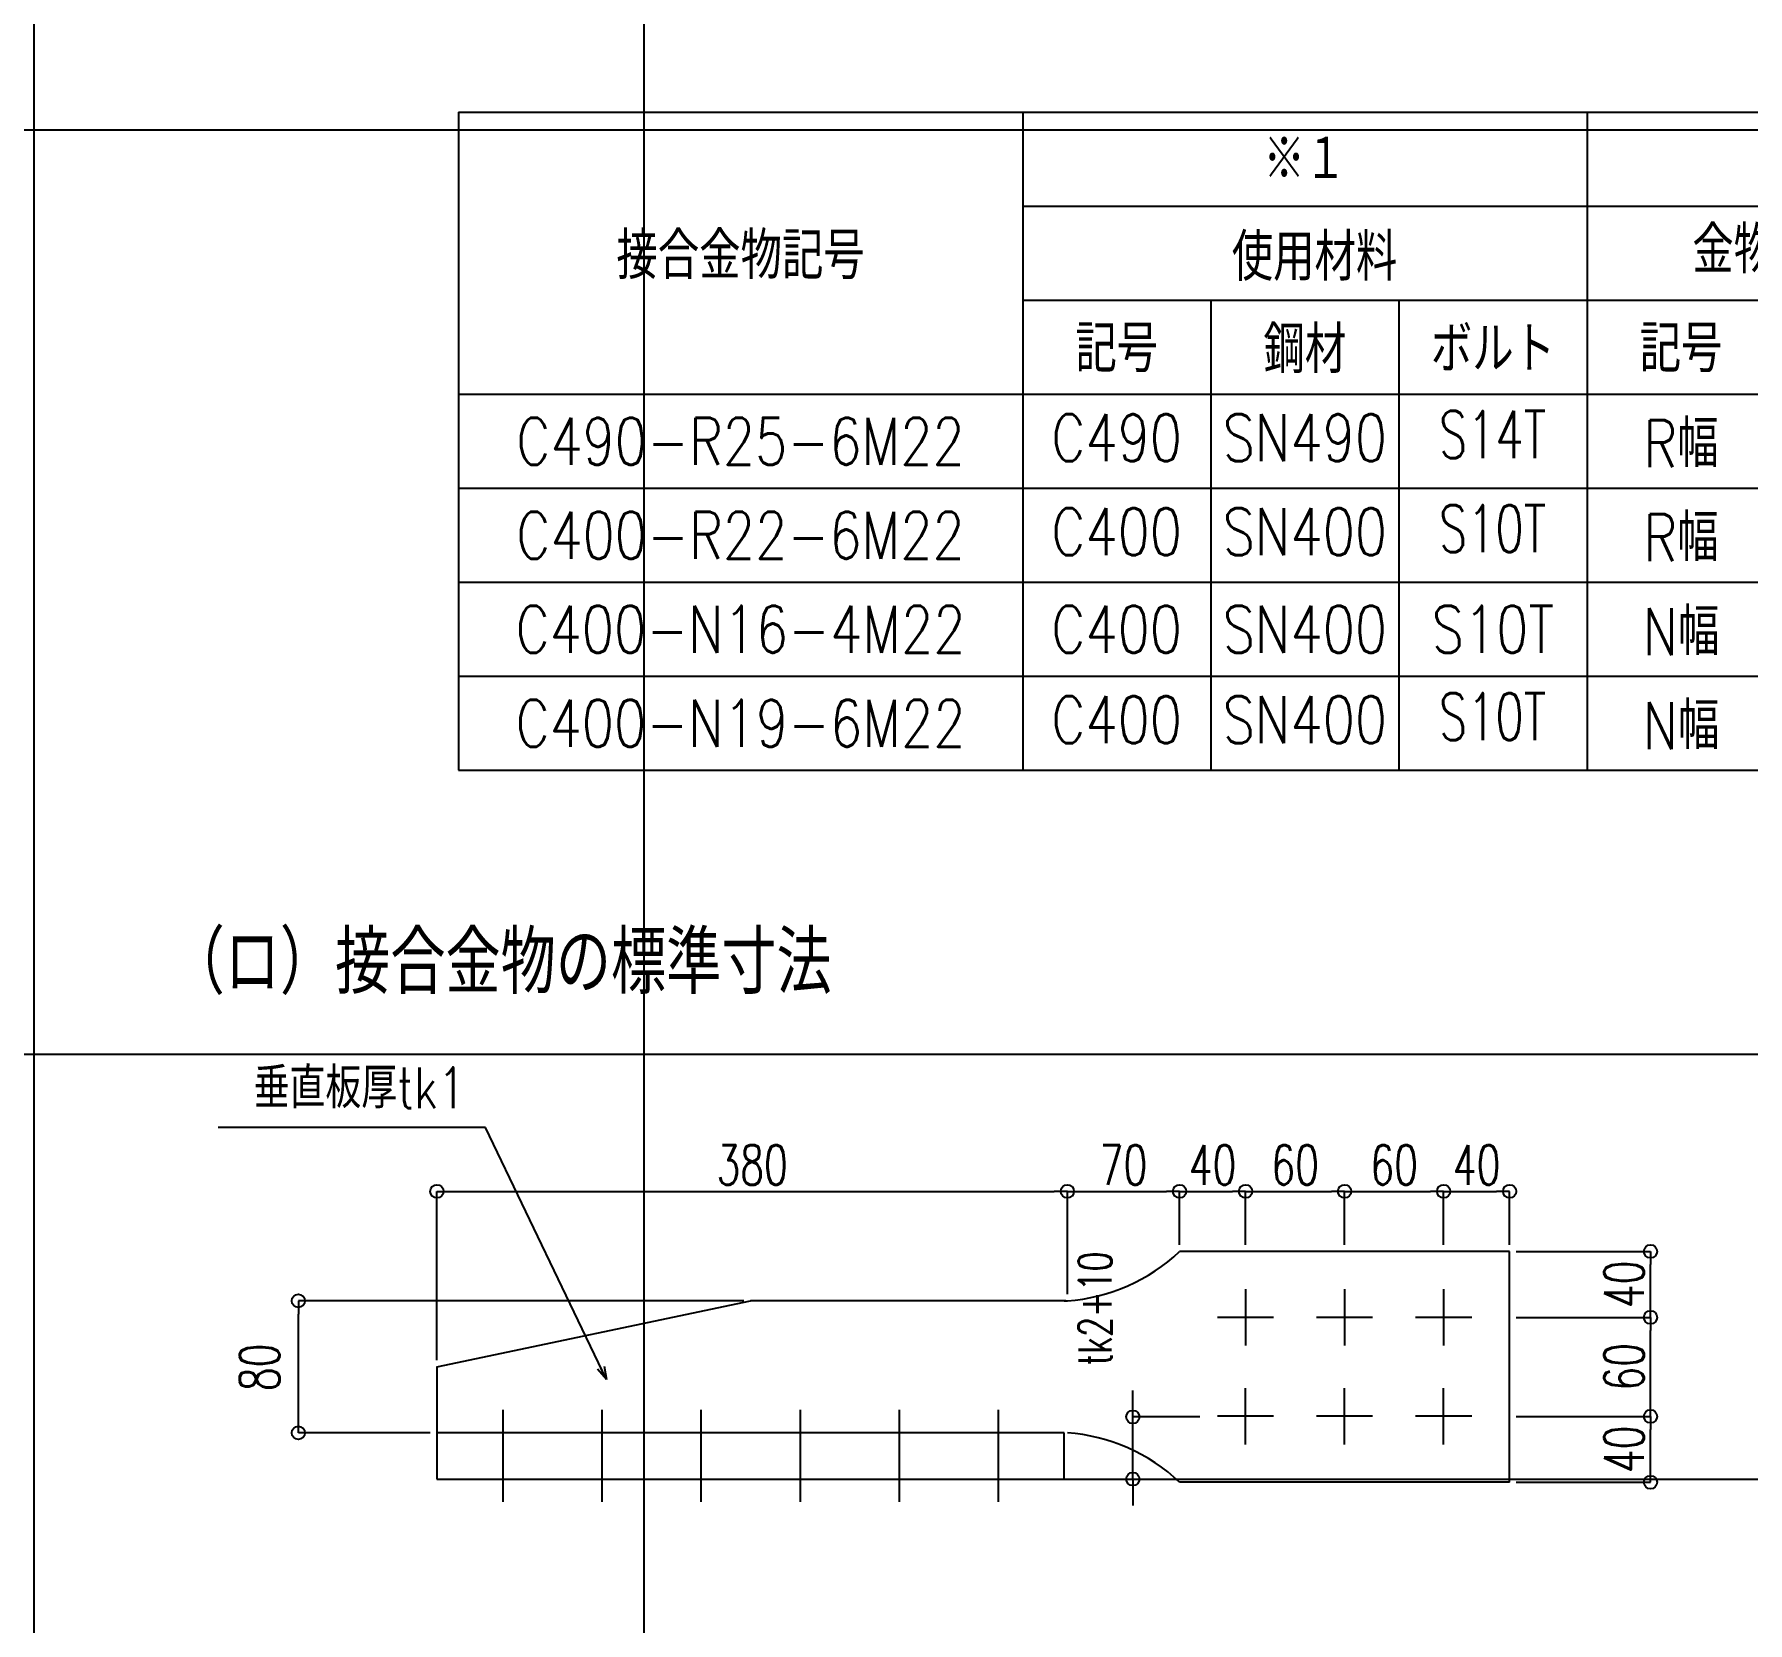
# Model space of a CAD drawing. Extents: x -668440 to 810000, y -1678500 to 210463.
# Drawn here: x 356263 to 380813, y -52649 to -29882 of the extents above; entities that cross this region are included whole.
import ezdxf
from ezdxf.enums import TextEntityAlignment as Align

# ---------------------------------------------------------------- set-up
doc = ezdxf.new("R2010")
doc.units = 0
doc.header["$MEASUREMENT"] = 0
doc.layers.get('0').update_dxf_attribs({"color": 3, "linetype": 'CONTINUOUS'})
doc.layers.get('Defpoints').update_dxf_attribs({"color": 251, "linetype": 'CONTINUOUS'})
doc.layers.add('99_レイアウト枠', color=251, linetype='CONTINUOUS', plot=False)
doc.layers.add('s小梁', color=7, linetype='CONTINUOUS')
doc.layers.add('注記', color=3, linetype='CONTINUOUS')
doc.styles.add('S000', font='simplex.shx', dxfattribs={"width": 0.7, "bigfont": 'extfont2.shx'})
doc.styles.add('S020', font='simplex.shx', dxfattribs={"width": 0.8, "height": 100, "bigfont": 'extfont2.shx'})
doc.dimstyles.new('S030', dxfattribs={"dimscale": 30, "dimtxt": 2.5, "dimasz": 1, "dimexe": 0, "dimexo": 0.5, "dimgap": 0.5, "dimtad": 1, "dimdec": 0, "dimzin": 0, "dimdsep": 46, "dimtxsty": 'S000', "dimblk": 'ORIGIN', "dimcen": 1, "dimclrd": 256, "dimclre": 256, "dimclrt": 6, "dimadec": 0, "dimazin": 0, "dimtfac": 1, "dimtdec": 0, "dimtix": 1, "dimtmove": 2, "dimatfit": 3, "dimldrblk": 'OPEN30', "dimfxl": 1, "dimtolj": 1, "dimtzin": 0, "dimlwd": -1, "dimlwe": -1, "dimarcsym": 0})

# ---------------------------------------------------------------- blocks, each defined once
blk = doc.blocks.new('_ORIGIN')
at = {"color": 0, "linetype": 'ByBlock', "lineweight": -2}
blk.add_line((0, 0), (-1, 0), dxfattribs=at)
blk.add_circle((0, 0), 0.5, dxfattribs=at)
blk = doc.blocks.new('*D9000')
at = {"layer": 'Defpoints', "color": 0}
for p in [(788216.1, 6714.3), (788216.1, 6465.6), (786785.2, 6315.8)]:
    blk.add_point(p, dxfattribs=at)
at = {"layer": '注記'}
for p, q in [((786785.2, 6330.8), (786785.2, 6714.3)), ((786815.2, 6714.3), (788186.1, 6714.3)), ((788216.1, 6480.6), (788216.1, 6714.3))]:
    blk.add_line(p, q, dxfattribs=at)
at = {"layer": '注記', "linetype": 'ByBlock', "xscale": 30, "yscale": 30, "zscale": 30, "rotation": 180}
blk.add_blockref('_ORIGIN', (786785.2, 6714.3), dxfattribs=at)
at = {"layer": '注記', "linetype": 'ByBlock', "xscale": 30, "yscale": 30, "zscale": 30}
blk.add_blockref('_ORIGIN', (788216.1, 6714.3), dxfattribs=at)
at = {"layer": '注記', "insert": (787500.6, 6774.3), "char_height": 90, "attachment_point": 5, "style": 'S000'}
blk.add_mtext('\\A1;380', dxfattribs=at)
blk = doc.blocks.new('_Open30')
at = {"color": 0, "linetype": 'ByBlock', "lineweight": -2}
for p, q in [((-1, 0.27), (0, 0)), ((0, 0), (-1, -0.27)), ((0, 0), (-1, 0))]:
    blk.add_line(p, q, dxfattribs=at)
blk = doc.blocks.new('*D9001')
at = {"layer": 'Defpoints', "color": 0}
for p in [(786470.7, 6465.6), (787496.9, 6465.6), (786785.2, 6166)]:
    blk.add_point(p, dxfattribs=at)
at = {"layer": '注記'}
for p, q in [((787481.9, 6465.6), (786470.7, 6465.6)), ((786470.7, 6196), (786470.7, 6435.6)), ((786770.2, 6166), (786470.7, 6166))]:
    blk.add_line(p, q, dxfattribs=at)
at = {"layer": '注記', "linetype": 'ByBlock', "xscale": 30, "yscale": 30, "zscale": 30}
for p, rotation in [((786470.7, 6465.6), 90), ((786470.7, 6166), 270)]:
    blk.add_blockref('_ORIGIN', p, dxfattribs=dict(at, rotation=rotation))
at = {"layer": '注記', "insert": (786382.6, 6314.7), "char_height": 90, "attachment_point": 5, "rotation": 90, "style": 'S000'}
blk.add_mtext('\\A1;80', dxfattribs=at)
blk = doc.blocks.new('*D9002')
at = {"layer": 'Defpoints', "color": 0}
for p in [(788470.8, 6714.3), (788470.8, 6578), (788216.1, 6465.6)]:
    blk.add_point(p, dxfattribs=at)
at = {"layer": '注記'}
for p, q in [((788216.1, 6480.6), (788216.1, 6714.3)), ((788246.1, 6714.3), (788440.8, 6714.3)), ((788470.8, 6593), (788470.8, 6714.3))]:
    blk.add_line(p, q, dxfattribs=at)
at = {"layer": '注記', "linetype": 'ByBlock', "xscale": 30, "yscale": 30, "zscale": 30, "rotation": 180}
blk.add_blockref('_ORIGIN', (788216.1, 6714.3), dxfattribs=at)
at = {"layer": '注記', "linetype": 'ByBlock', "xscale": 30, "yscale": 30, "zscale": 30}
blk.add_blockref('_ORIGIN', (788470.8, 6714.3), dxfattribs=at)
at = {"layer": '注記', "insert": (788343.4, 6774.3), "char_height": 90, "attachment_point": 5, "style": 'S000'}
blk.add_mtext('\\A1;70', dxfattribs=at)
blk = doc.blocks.new('*D9003')
at = {"layer": 'Defpoints', "color": 0}
for p in [(788620.6, 6714.3), (788470.8, 6578), (788620.6, 6578)]:
    blk.add_point(p, dxfattribs=at)
at = {"layer": '注記'}
for p, q in [((788470.8, 6593), (788470.8, 6714.3)), ((788500.8, 6714.3), (788590.6, 6714.3)), ((788620.6, 6593), (788620.6, 6714.3))]:
    blk.add_line(p, q, dxfattribs=at)
at = {"layer": '注記', "linetype": 'ByBlock', "xscale": 30, "yscale": 30, "zscale": 30, "rotation": 180}
blk.add_blockref('_ORIGIN', (788470.8, 6714.3), dxfattribs=at)
at = {"layer": '注記', "linetype": 'ByBlock', "xscale": 30, "yscale": 30, "zscale": 30}
blk.add_blockref('_ORIGIN', (788620.6, 6714.3), dxfattribs=at)
at = {"layer": '注記', "insert": (788545.7, 6774.3), "char_height": 90, "attachment_point": 5, "style": 'S000'}
blk.add_mtext('\\A1;40', dxfattribs=at)
blk = doc.blocks.new('*D9004')
at = {"layer": 'Defpoints', "color": 0}
for p in [(789070.1, 6714.3), (788845.3, 6578), (789070.1, 6578)]:
    blk.add_point(p, dxfattribs=at)
at = {"layer": '注記'}
for p, q in [((788845.3, 6593), (788845.3, 6714.3)), ((788875.3, 6714.3), (789040.1, 6714.3)), ((789070.1, 6593), (789070.1, 6714.3))]:
    blk.add_line(p, q, dxfattribs=at)
at = {"layer": '注記', "linetype": 'ByBlock', "xscale": 30, "yscale": 30, "zscale": 30, "rotation": 180}
blk.add_blockref('_ORIGIN', (788845.3, 6714.3), dxfattribs=at)
at = {"layer": '注記', "linetype": 'ByBlock', "xscale": 30, "yscale": 30, "zscale": 30}
blk.add_blockref('_ORIGIN', (789070.1, 6714.3), dxfattribs=at)
at = {"layer": '注記', "insert": (788957.7, 6774.3), "char_height": 90, "attachment_point": 5, "style": 'S000'}
blk.add_mtext('\\A1;60', dxfattribs=at)
blk = doc.blocks.new('*D9005')
at = {"layer": 'Defpoints', "color": 0}
for p in [(789219.9, 6714.3), (789070.1, 6578), (789219.9, 6578)]:
    blk.add_point(p, dxfattribs=at)
at = {"layer": '注記'}
for p, q in [((789070.1, 6593), (789070.1, 6714.3)), ((789100.1, 6714.3), (789189.9, 6714.3)), ((789219.9, 6593), (789219.9, 6714.3))]:
    blk.add_line(p, q, dxfattribs=at)
at = {"layer": '注記', "linetype": 'ByBlock', "xscale": 30, "yscale": 30, "zscale": 30, "rotation": 180}
blk.add_blockref('_ORIGIN', (789070.1, 6714.3), dxfattribs=at)
at = {"layer": '注記', "linetype": 'ByBlock', "xscale": 30, "yscale": 30, "zscale": 30}
blk.add_blockref('_ORIGIN', (789219.9, 6714.3), dxfattribs=at)
at = {"layer": '注記', "insert": (789145, 6774.3), "char_height": 90, "attachment_point": 5, "style": 'S000'}
blk.add_mtext('\\A1;40', dxfattribs=at)
blk = doc.blocks.new('*D9006')
at = {"layer": 'Defpoints', "color": 0}
for p in [(788845.3, 6714.3), (788620.6, 6578), (788845.3, 6578)]:
    blk.add_point(p, dxfattribs=at)
at = {"layer": '注記'}
for p, q in [((788620.6, 6593), (788620.6, 6714.3)), ((788650.6, 6714.3), (788815.3, 6714.3)), ((788845.3, 6593), (788845.3, 6714.3))]:
    blk.add_line(p, q, dxfattribs=at)
at = {"layer": '注記', "linetype": 'ByBlock', "xscale": 30, "yscale": 30, "zscale": 30, "rotation": 180}
blk.add_blockref('_ORIGIN', (788620.6, 6714.3), dxfattribs=at)
at = {"layer": '注記', "linetype": 'ByBlock', "xscale": 30, "yscale": 30, "zscale": 30}
blk.add_blockref('_ORIGIN', (788845.3, 6714.3), dxfattribs=at)
at = {"layer": '注記', "insert": (788733, 6774.3), "char_height": 90, "attachment_point": 5, "style": 'S000'}
blk.add_mtext('\\A1;60', dxfattribs=at)
blk = doc.blocks.new('*D9007')
at = {"layer": 'Defpoints', "color": 0}
for p in [(789219.9, 6428.2), (789539.7, 6428.2), (789219.9, 6203.4)]:
    blk.add_point(p, dxfattribs=at)
at = {"layer": '注記'}
for p, q in [((789234.9, 6428.2), (789539.7, 6428.2)), ((789539.7, 6233.4), (789539.7, 6398.2)), ((789234.9, 6203.4), (789539.7, 6203.4))]:
    blk.add_line(p, q, dxfattribs=at)
at = {"layer": '注記', "linetype": 'ByBlock', "xscale": 30, "yscale": 30, "zscale": 30}
for p, rotation in [((789539.7, 6428.2), 90), ((789539.7, 6203.4), 270)]:
    blk.add_blockref('_ORIGIN', p, dxfattribs=dict(at, rotation=rotation))
at = {"layer": '注記', "insert": (789479.7, 6315.8), "char_height": 90, "attachment_point": 5, "rotation": 90, "style": 'S000'}
blk.add_mtext('\\A1;60', dxfattribs=at)
blk = doc.blocks.new('*D9008')
at = {"layer": 'Defpoints', "color": 0}
for p in [(789219.9, 6578), (789539.7, 6578), (789219.9, 6428.2)]:
    blk.add_point(p, dxfattribs=at)
at = {"layer": '注記'}
for p, q in [((789234.9, 6578), (789539.7, 6578)), ((789539.7, 6458.2), (789539.7, 6548)), ((789234.9, 6428.2), (789539.7, 6428.2))]:
    blk.add_line(p, q, dxfattribs=at)
at = {"layer": '注記', "linetype": 'ByBlock', "xscale": 30, "yscale": 30, "zscale": 30}
for p, rotation in [((789539.7, 6578), 90), ((789539.7, 6428.2), 270)]:
    blk.add_blockref('_ORIGIN', p, dxfattribs=dict(at, rotation=rotation))
at = {"layer": '注記', "insert": (789479.7, 6503.1), "char_height": 90, "attachment_point": 5, "rotation": 90, "style": 'S000'}
blk.add_mtext('\\A1;40', dxfattribs=at)
blk = doc.blocks.new('*D9009')
at = {"layer": 'Defpoints', "color": 0}
for p in [(789219.9, 6203.4), (789539.7, 6203.4), (789219.9, 6053.6)]:
    blk.add_point(p, dxfattribs=at)
at = {"layer": '注記'}
for p, q in [((789234.9, 6203.4), (789539.7, 6203.4)), ((789539.7, 6083.6), (789539.7, 6173.4)), ((789234.9, 6053.6), (789539.7, 6053.6))]:
    blk.add_line(p, q, dxfattribs=at)
at = {"layer": '注記', "linetype": 'ByBlock', "xscale": 30, "yscale": 30, "zscale": 30}
for p, rotation in [((789539.7, 6203.4), 90), ((789539.7, 6053.6), 270)]:
    blk.add_blockref('_ORIGIN', p, dxfattribs=dict(at, rotation=rotation))
at = {"layer": '注記', "insert": (789479.7, 6128.5), "char_height": 90, "attachment_point": 5, "rotation": 90, "style": 'S000'}
blk.add_mtext('\\A1;40', dxfattribs=at)
blk = doc.blocks.new('*D9022')
at = {"layer": 'Defpoints', "color": 0}
for p in [(788364.7, 6202), (788531.8, 6202), (788208.6, 6061.1)]:
    blk.add_point(p, dxfattribs=at)
at = {"layer": '注記'}
for p, q in [((788364.7, 6232), (788364.7, 6262)), ((788516.8, 6202), (788364.7, 6202)), ((788364.7, 6061.1), (788364.7, 6202)), ((788223.6, 6061.1), (788364.7, 6061.1)), ((788364.7, 6031.1), (788364.7, 6001.1))]:
    blk.add_line(p, q, dxfattribs=at)
at = {"layer": '注記', "linetype": 'ByBlock', "xscale": 30, "yscale": 30, "zscale": 30}
for p, rotation in [((788364.7, 6202), 270), ((788364.7, 6061.1), 90)]:
    blk.add_blockref('_ORIGIN', p, dxfattribs=dict(at, rotation=rotation))
at = {"layer": '注記', "insert": (788279.1, 6448.1), "char_height": 75, "attachment_point": 5, "rotation": 90, "style": 'S000'}
blk.add_mtext('\\A1;tk2+10', dxfattribs=at)
blk = doc.blocks.new('ウェブクランプ工法設計指針')
at = {"layer": 'Defpoints'}
blk.add_line((788208.56693, 6061.10168), (793308.48918, 6061.10168), dxfattribs=at)
at = {"layer": '注記'}
for p, q in [((785871.27376, -7600), (785871.27376, 11813.3201)), ((786834.03397, 9164.64041), (786834.03397, 7670.44812)), ((786834.03397, 9164.64041), (792810.79715, 9164.64041)), ((788114.76425, 9164.64041), (788114.76425, 8737.72833)), ((789395.50049, 9164.64041), (789395.50049, 8737.72833)), ((788114.76425, 8951.18437), (792810.79715, 8951.18437)), ((788114.76425, 8737.72833), (788114.76425, 7670.44812)), ((788114.76425, 8737.72833), (788541.67633, 8737.72833)), ((788541.67633, 8737.72833), (788968.58841, 8737.72833)), ((788541.67633, 8737.72833), (788541.67633, 7670.44812)), ((788968.58841, 8737.72833), (788968.58841, 7670.44812)), ((788968.58841, 8737.72833), (789395.50049, 8737.72833)), ((789395.50049, 8737.72833), (789395.50049, 7670.44812)), ((789395.50049, 8737.72833), (789822.41257, 8737.72833)), ((786834.03397, 8524.27228), (788114.76425, 8524.27228)), ((786834.03397, 8524.27228), (788114.76425, 8524.27228)), ((786834.03397, 8524.27228), (792810.79715, 8524.27228)), ((786834.03397, 8524.27228), (792810.79715, 8524.27228)), ((788114.76425, 8524.27228), (788541.67633, 8524.27228)), ((788541.67633, 8524.27228), (788968.58841, 8524.27228)), ((788968.58841, 8524.27228), (789395.50049, 8524.27228)), ((789395.50049, 8524.27228), (789822.41257, 8524.27228)), ((789395.50049, 8524.27228), (789822.41257, 8524.27228)), ((786834.03397, 8310.81624), (788114.76425, 8310.81624)), ((786834.03397, 8310.81624), (788114.76425, 8310.81624)), ((786834.03397, 8310.81624), (788114.76425, 8310.81624)), ((786834.03397, 8310.81624), (788114.76425, 8310.81624)), ((786834.03397, 8310.81624), (792810.79715, 8310.81624)), ((786834.03397, 8310.81624), (792810.79715, 8310.81624)), ((788114.76425, 8310.81624), (788541.67633, 8310.81624)), ((788114.76425, 8310.81624), (788541.67633, 8310.81624)), ((788541.67633, 8310.81624), (788968.58841, 8310.81624)), ((788541.67633, 8310.81624), (788968.58841, 8310.81624)), ((788968.58841, 8310.81624), (789395.50049, 8310.81624)), ((788968.58841, 8310.81624), (789395.50049, 8310.81624)), ((789395.50049, 8310.81624), (789822.41257, 8310.81624)), ((789395.50049, 8310.81624), (789822.41257, 8310.81624)), ((789395.50049, 8310.81624), (789822.41257, 8310.81624)), ((786834.03397, 8097.3602), (788114.76425, 8097.3602)), ((786834.03397, 8097.3602), (788114.76425, 8097.3602)), ((788114.76425, 8097.3602), (788541.67633, 8097.3602)), ((788541.67633, 8097.3602), (788968.58841, 8097.3602)), ((788968.58841, 8097.3602), (789395.50049, 8097.3602)), ((789395.50049, 8097.3602), (789822.41257, 8097.3602)), ((786834.03397, 7883.90416), (788114.76425, 7883.90416)), ((786834.03397, 7883.90416), (788114.76425, 7883.90416)), ((788114.76425, 7883.90416), (788541.67633, 7883.90416)), ((788541.67633, 7883.90416), (788968.58841, 7883.90416)), ((788968.58841, 7883.90416), (789395.50049, 7883.90416)), ((789395.50049, 7883.90416), (789822.41257, 7883.90416)), ((786834.03397, 7670.44812), (788114.76425, 7670.44812)), ((786834.03397, 7670.44812), (788114.76425, 7670.44812)), ((788114.76425, 7670.44812), (788541.67633, 7670.44812)), ((788541.67633, 7670.44812), (788968.58841, 7670.44812)), ((788968.58841, 7670.44812), (789395.50049, 7670.44812)), ((789395.50049, 7670.44812), (789822.41257, 7670.44812)), ((789219.87871, 6577.99437), (788470.75887, 6577.99437)), ((789219.87871, 6053.61048), (789219.87871, 6577.99437)), ((786785.23923, 6315.80242), (787496.90308, 6465.62639)), ((788208.56693, 6465.62639), (787496.90308, 6465.62639)), ((788212.31252, 6465.62639), (788208.56693, 6465.62639)), ((788208.56693, 6465.62639), (788216.05812, 6465.62639)), ((788620.58284, 6491.84559), (788620.58284, 6364.49521)), ((788845.31879, 6491.84559), (788845.31879, 6364.49521)), ((789070.05474, 6491.84559), (789070.05474, 6364.49521)), ((788684.25802, 6428.1704), (788556.90765, 6428.1704)), ((788908.99398, 6428.1704), (788781.6436, 6428.1704)), ((789133.72993, 6428.1704), (789006.37955, 6428.1704)), ((786785.23923, 6315.80242), (786785.23923, 6165.97846)), ((788620.58284, 6139.75926), (788620.58284, 6267.10963)), ((788845.31879, 6139.75926), (788845.31879, 6267.10963)), ((789070.05474, 6139.75926), (789070.05474, 6267.10963)), ((786935.0632, 6217.95913), (786935.0632, 6009.121)), ((787159.79915, 6217.95913), (787159.79915, 6009.121)), ((787384.5351, 6217.95913), (787384.5351, 6009.121)), ((787609.27105, 6217.95913), (787609.27105, 6009.121)), ((787834.00701, 6217.95913), (787834.00701, 6009.121)), ((788058.74296, 6217.95913), (788058.74296, 6009.121)), ((788684.25802, 6203.43445), (788556.90765, 6203.43445)), ((788908.99398, 6203.43445), (788781.6436, 6203.43445)), ((789133.72993, 6203.43445), (789006.37955, 6203.43445)), ((786785.23923, 6165.97846), (786785.23923, 6061.10168)), ((788208.56693, 6165.97846), (786785.23923, 6165.97846)), ((788208.56693, 6061.10168), (788208.56693, 6165.97846)), ((786785.23923, 6061.10168), (788208.56693, 6061.10168)), ((789219.87871, 6053.61048), (788470.75887, 6053.61048))]:
    blk.add_line(p, q, dxfattribs=at)
for centre, start, end in [((788186.8802, 6876.60785), 274.06094121, 313.55094582), ((788186.8802, 5754.997), 46.44905418, 85.93905879)]:
    blk.add_arc(centre, 412.01591, start, end, dxfattribs=at)
at = {"layer": 'Defpoints', "style": 'S020'}
for s, width, p in [('C400-R22-6M22', 0.8, (787474.39911, 8204.08822)), ('C400', 0.8, (788328.22029, 8211.86839)), ('SN400', 0.8, (788755.13237, 8211.86839)), ('S10T', 0.7, (789181.24806, 8219.29659)), ('R幅', 0.8, (789608.95653, 8204.08822)), ('C400-N16-4M22', 0.8, (787474.39911, 7990.63218, 579.04)), ('C400', 0.8, (788328.22029, 7990.63218, 579.04)), ('SN400', 0.8, (788755.13237, 7990.63218, 579.04)), ('S10T', 0.8, (789182.04445, 7990.63218, 579.04)), ('N幅', 0.8, (789608.95653, 7990.63218, 579.04)), ('C400-N19-6M22', 0.8, (787474.39911, 7777.17614)), ('C400', 0.8, (788328.22029, 7784.95631)), ('SN400', 0.8, (788755.13237, 7784.95631)), ('S10T', 0.7, (789181.24806, 7792.3845)), ('N幅', 0.8, (789608.95653, 7777.17614))]:
    blk.add_text(s, height=106.7325, dxfattribs=dict(at, width=width)).set_placement(p, align=Align.MIDDLE)
at = {"layer": '注記', "style": 'S020'}
for s, width, p in [('※１', 0.8, (788755.13237, 9057.91239)), ('金物幅寸法(標準寸法図参照)', 0.8, (790249.32466, 8844.45635)), ('接合金物記号', 0.8, (787474.39911, 8844.45635)), ('使用材料', 0.8, (788777.0544, 8840.80267)), ('記号', 0.8, (788328.22029, 8631.00031)), ('鋼材', 0.8, (788755.13237, 8631.00031)), ('ボルト', 0.8, (789182.04445, 8631.00031)), ('記号', 0.8, (789608.95653, 8631.00031)), ('C490', 0.8, (788328.22029, 8425.32443)), ('SN490', 0.8, (788755.13237, 8425.32443)), ('S14T', 0.7, (789181.24806, 8432.75263)), ('C490-R25-6M22', 0.8, (787474.39911, 8417.54426)), ('R幅', 0.8, (789608.95653, 8417.54426))]:
    blk.add_text(s, height=106.7325, dxfattribs=dict(at, width=width)).set_placement(p, align=Align.MIDDLE)
at = {"layer": '注記', "style": 'S020', "width": 0.8}
blk.add_text('（ロ）接合金物の標準寸法', height=142.31, dxfattribs=at).set_placement((786178.38716, 7233.79741), align=Align.MIDDLE_LEFT)
at = {"layer": '注記', "insert": (786850.26547, 6949.1846), "char_height": 92.5015, "attachment_point": 6, "style": 'S020'}
blk.add_mtext('垂直板厚tk1', dxfattribs=at)
at = {"layer": '注記'}
for base, p1, p2, text, picture, middle in [((788216.05812, 6714.34379), (786785.23923, 6315.80242), (788216.05812, 6465.62639), '380', '*D9000', (787500.64868, 6774.34379)), ((788470.75887, 6714.34379), (788216.05812, 6465.62639, 59.92959), (788470.75887, 6577.99437), '70', '*D9002', (788343.4085, 6774.34379)), ((788620.58284, 6714.34379), (788470.75887, 6577.99437, 59.92959), (788620.58284, 6577.99437, 59.92959), '40', '*D9003', (788545.67085, 6774.34379)), ((788845.31879, 6714.34379), (788620.58284, 6577.99437, 59.92959), (788845.31879, 6577.99437, 59.92959), '60', '*D9006', (788732.95081, 6774.34379)), ((789070.05474, 6714.34379), (788845.31879, 6577.99437, 59.92959), (789070.05474, 6577.99437, 59.92959), '60', '*D9004', (788957.68677, 6774.34379)), ((789219.87871, 6714.34379, 59.92959), (789070.05474, 6577.99437, 119.85917), (789219.87871, 6577.99437, 119.85917), '40', '*D9005', (789144.96673, 6774.34379, 59.92959))]:
    dim = blk.add_linear_dim(base=base, p1=p1, p2=p2, text=text, dimstyle='S030', override={"dimtxt": 3, "dimlfac": 1, "dimclrt": 256}, dxfattribs=at)
    dim.commit()
    dim.dimension.update_dxf_attribs({"geometry": picture, "text_midpoint": middle})
for base, p1, p2, text, override, picture, middle in [((788364.70942, 6202.01135), (788208.56693, 6061.10168), (788531.81316, 6202.01135, -74.91198), 'tk2+10', {"dimlfac": 1, "dimclrt": 256}, '*D9022', (788279.11164, 6448.06087)), ((786470.66314, 6465.62639), (786785.23923, 6165.97846, -37.45599), (787496.90308, 6465.62639), '80', {"dimtxt": 3, "dimlfac": 1, "dimclrt": 256}, '*D9001', (786382.61578, 6314.65389))]:
    dim = blk.add_linear_dim(base=base, p1=p1, p2=p2, angle=90, text=text, dimstyle='S030', override=override, dxfattribs=at)
    dim.commit()
    dim.dimension.update_dxf_attribs({"geometry": picture, "text_midpoint": middle, "dimtype": 160})
for base, p1, p2, text, picture, middle in [((789539.73171, 6577.99437, -134.84157), (789219.87871, 6428.1704), (789219.87871, 6577.99437), '40', '*D9008', (789479.73171, 6503.08238, -134.84157)), ((789539.73171, 6428.1704, -134.84157), (789219.87871, 6203.43445), (789219.87871, 6428.1704), '60', '*D9007', (789479.73171, 6315.80242, -134.84157)), ((789539.73171, 6203.43445, -134.84157), (789219.87871, 6053.61048), (789219.87871, 6203.43445), '40', '*D9009', (789479.73171, 6128.52246, -134.84157))]:
    dim = blk.add_linear_dim(base=base, p1=p1, p2=p2, angle=90, text=text, dimstyle='S030', override={"dimtxt": 3, "dimlfac": 1, "dimclrt": 256}, dxfattribs=at)
    dim.commit()
    dim.dimension.update_dxf_attribs({"geometry": picture, "text_midpoint": middle})
at = {"layer": '注記', "annotation_type": 0, "has_hookline": 1, "hookline_direction": 1, "text_width": 482.06496}
blk.add_leader([(787170.27089, 6286.80083), (786895.26547, 6859.1846), (786865.26547, 6859.1846)], dimstyle='S030', override={"dimfxl": 30, "dimarcsym": 2}, dxfattribs=at)

msp = doc.modelspace()

# ---------------------------------------------------------------- linework, layer by layer
at = {"layer": '99_レイアウト枠'}
for p, q in [((365000, -137250), (365000, -4750)), ((305000, -31250), (505000, -31250)), ((305000, -44500), (505000, -44500))]:
    msp.add_line(p, q, dxfattribs=at)

# ---------------------------------------------------------------- block references
at = {"layer": 's小梁', "xscale": 6.312500000000052, "yscale": 6.312500000000052, "zscale": 6.312500000000052}
msp.add_blockref('ウェブクランプ工法設計指針', (-4604549, -88850), dxfattribs=at)

doc.saveas('drawing.dxf')
